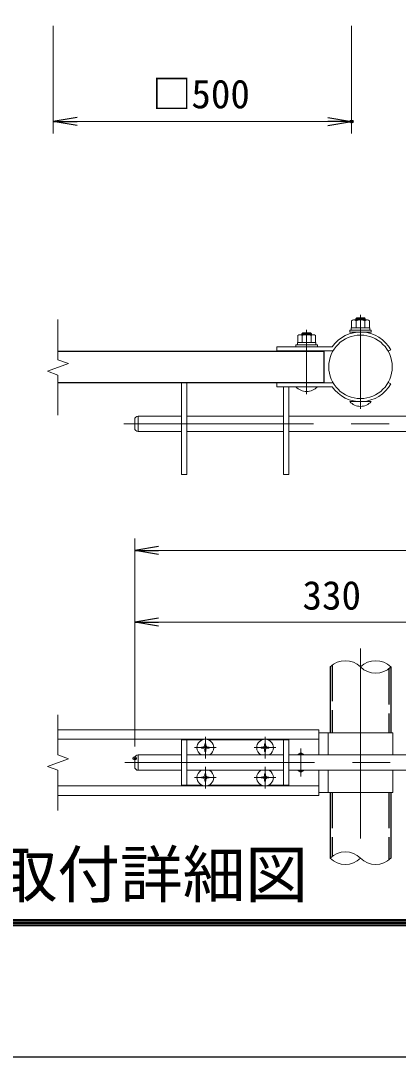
# Model space of a CAD drawing. Units: millimetres, scale not verified. Extents: x -4200 to 4200, y -2970 to 2970.
# Drawn here: x -2173 to -1540, y -2970 to -1235 of the extents above; entities that cross this region are included whole.
import ezdxf
from ezdxf.enums import TextEntityAlignment as Align

# ---------------------------------------------------------------- set-up
doc = ezdxf.new("R2010")
doc.units = ezdxf.units.MM
doc.header["$LTSCALE"] = 10
doc.header["$PDMODE"] = 32
doc.header["$PDSIZE"] = 5
doc.linetypes.add('DASHED', pattern=[7.5, 6, -1.5])
doc.linetypes.add('USER1', pattern=[50.8, 31.75, -6.35, 6.35, -6.35])
for name, color, linetype, lineweight in [('0-0_D-TTL-TXT', 7, 'Continuous', 25), ('0-1_D-STR1', 1, 'Continuous', 25), ('0-2_D-STR3', 3, 'Continuous', 13), ('0-3_D-BMK', 2, 'USER1', 13), ('0-4_D-STR-DIM', 7, 'Continuous', 13), ('0-C_D-TTL', 2, 'Continuous', 25)]:
    doc.layers.add(name, color=color, linetype=linetype, lineweight=lineweight)
doc.layers.add('0-5_0', color=7, linetype='Continuous')
doc.layers.add('0-6_Defpoints', color=8, linetype='Continuous')
doc.styles.add('ＭＳ ゴシック', font='')
doc.styles.get('ＭＳ ゴシック').set_extended_font_data('MS Gothic')

# ---------------------------------------------------------------- blocks, each defined once
blk = doc.blocks.new('_Open')
at = {"layer": '0-5_0'}
blk.add_line((-10, 1.667), (0, 0), dxfattribs=at)
blk.add_lwpolyline([(-10, -1.667), (0, 0), (-10, 0)], dxfattribs=at)

msp = doc.modelspace()

# ---------------------------------------------------------------- linework, layer by layer
at = {"layer": '0-1_D-STR1'}
for p, q in [((-2110.43, -1788.46), (-1664.23, -1788.46)), ((-1664.23, -1840.46), (-1664.23, -1788.46)), ((-2110.43, -1840.46), (-1664.23, -1840.46)), ((-1654.23, -2316.67), (-1654.23, -2426.67)), ((-1552.63, -2316.67), (-1552.63, -2426.67)), ((-1654.23, -2526.67), (-1654.23, -2636.67)), ((-1552.63, -2526.67), (-1552.63, -2636.67)), ((-1552.63, -2526.67), (-1552.63, -2636.67))]:
    msp.add_line(p, q, dxfattribs=at)
at = {"layer": '0-1_D-STR1', "linetype": 'DASHED'}
for p, q in [((-1651.03, -2313.84), (-1651.03, -2426.67)), ((-1555.83, -2319.49), (-1555.83, -2426.67)), ((-1651.03, -2526.67), (-1651.03, -2633.84)), ((-1555.83, -2526.67), (-1555.83, -2639.49))]:
    msp.add_line(p, q, dxfattribs=at)
at = {"layer": '0-2_D-STR3'}
for p, q in [((-1611.43, -1736.06), (-1611.43, -1734.26)), ((-1597.03, -1732.66), (-1609.83, -1732.66)), ((-1609.83, -1736.06), (-1609.83, -1732.66)), ((-1597.03, -1736.06), (-1597.03, -1732.66)), ((-1595.43, -1734.26), (-1597.03, -1732.66)), ((-1595.43, -1736.06), (-1595.43, -1734.26)), ((-1618.83, -1749.06), (-1588.03, -1749.06)), ((-1618.83, -1753.06), (-1618.83, -1749.06)), ((-1618.43, -1749.06), (-1618.43, -1737.46)), ((-1588.43, -1749.06), (-1618.43, -1749.06)), ((-1591.88, -1736.06), (-1614.97, -1736.06)), ((-1610.93, -1749.06), (-1610.93, -1737.46)), ((-1595.93, -1749.06), (-1595.93, -1737.46)), ((-1588.43, -1749.06), (-1588.43, -1737.46)), ((-1588.03, -1753.06), (-1588.03, -1749.06)), ((-1708.73, -1773.86), (-1708.73, -1762.26)), ((-1682.18, -1760.86), (-1705.27, -1760.86)), ((-1701.73, -1760.86), (-1701.73, -1759.46)), ((-1701.23, -1773.86), (-1701.23, -1762.26)), ((-1687.33, -1757.86), (-1700.13, -1757.86)), ((-1700.13, -1760.86), (-1700.13, -1757.86)), ((-1687.33, -1760.86), (-1687.33, -1757.86)), ((-1685.73, -1759.46), (-1687.33, -1757.86)), ((-1686.23, -1773.86), (-1686.23, -1762.26)), ((-1685.73, -1760.86), (-1685.73, -1759.46)), ((-1678.73, -1773.86), (-1678.73, -1762.26)), ((-1618.83, -1753.06), (-1588.03, -1753.06)), ((-1743.73, -1781.06), (-1743.73, -1787.46)), ((-1651.1, -1781.06), (-1743.73, -1781.06)), ((-1709.13, -1773.86), (-1678.33, -1773.86)), ((-1709.13, -1777.86), (-1709.13, -1773.86)), ((-1709.13, -1777.86), (-1678.33, -1777.86)), ((-1678.73, -1773.86), (-1708.73, -1773.86)), ((-1678.33, -1777.86), (-1678.33, -1773.86)), ((-1552.63, -1786.06), (-1557, -1788.5)), ((-1649.27, -1787.46), (-1743.73, -1787.46)), ((-1894.43, -1840.46), (-1894.43, -1994.86)), ((-1743.73, -1847.86), (-1743.73, -1841.46)), ((-1649.27, -1841.46), (-1743.73, -1841.46)), ((-1651.1, -1847.86), (-1743.73, -1847.86)), ((-1732.43, -1847.86), (-1732.43, -1994.86)), ((-1675.73, -1847.86), (-1711.73, -1847.86)), ((-1705.03, -1841.06), (-1703.99, -1840.46)), ((-1705.03, -1841.46), (-1705.03, -1841.06)), ((-1682.43, -1841.06), (-1683.47, -1840.46)), ((-1682.43, -1841.46), (-1682.43, -1841.06)), ((-1552.63, -1842.86), (-1557, -1840.43)), ((-1585.43, -1872.66), (-1621.43, -1872.66)), ((-1614.73, -1872.66), (-1614.73, -1871.56)), ((-1592.13, -1872.66), (-1592.13, -1871.56)), ((-1981.83, -1902.86), (-1981.83, -1916.86)), ((-1975.83, -1896.86), (-1903.43, -1896.86)), ((-1975.83, -1896.86), (-1975.83, -1922.86)), ((-1894.43, -1896.86), (-1732.43, -1896.86)), ((-1723.43, -1896.86), (-1361.83, -1896.86)), ((-1975.83, -1922.86), (-1903.43, -1922.86)), ((-1894.43, -1922.86), (-1732.43, -1922.86)), ((-1723.43, -1922.86), (-1361.83, -1922.86)), ((-1673.43, -2421.67), (-2110.43, -2421.67)), ((-1673.43, -2421.67), (-1673.43, -2463.67)), ((-1549.43, -2426.67), (-1673.43, -2426.67)), ((-1657.43, -2426.67), (-1657.43, -2463.67)), ((-1549.43, -2426.67), (-1549.43, -2463.67)), ((-1673.43, -2437.67), (-2110.43, -2437.67)), ((-1903.43, -2438.67), (-1903.43, -2514.67)), ((-1868.63, -2438.67), (-1903.43, -2438.67)), ((-1894.43, -2438.67), (-1894.43, -2514.67)), ((-1864.22, -2445.37), (-1864.27, -2447.96)), ((-1862.64, -2445.37), (-1864.22, -2445.37)), ((-1862.64, -2445.37), (-1862.6, -2447.96)), ((-1768.63, -2438.67), (-1858.24, -2438.67)), ((-1764.22, -2445.37), (-1764.27, -2447.96)), ((-1762.64, -2445.37), (-1764.22, -2445.37)), ((-1762.64, -2445.37), (-1762.6, -2447.96)), ((-1723.43, -2438.67), (-1758.24, -2438.67)), ((-1732.43, -2438.67), (-1732.43, -2514.67)), ((-1723.43, -2438.67), (-1723.43, -2514.67)), ((-1869.73, -2452.46), (-1869.73, -2451.67)), ((-1867.14, -2452.5), (-1869.73, -2452.46)), ((-1864.22, -2457.97), (-1864.27, -2455.37)), ((-1862.64, -2457.97), (-1864.22, -2457.97)), ((-1862.64, -2457.97), (-1862.6, -2455.37)), ((-1859.73, -2450.83), (-1857.13, -2450.88)), ((-1857.13, -2450.88), (-1857.13, -2451.67)), ((-1767.14, -2450.83), (-1769.73, -2450.88)), ((-1769.73, -2450.88), (-1769.73, -2451.67)), ((-1764.22, -2457.97), (-1764.27, -2455.37)), ((-1762.64, -2457.97), (-1764.22, -2457.97)), ((-1762.64, -2457.97), (-1762.6, -2455.37)), ((-1759.73, -2452.5), (-1757.13, -2452.46)), ((-1757.13, -2452.46), (-1757.13, -2451.67)), ((-1703.43, -2460.47), (-1708.98, -2463.67)), ((-1697.89, -2463.67), (-1703.43, -2460.47)), ((-1981.83, -2469.67), (-1981.83, -2483.67)), ((-1952.93, -2463.67), (-1975.83, -2463.67)), ((-1975.83, -2463.67), (-1975.83, -2489.67)), ((-1953.24, -2463.67), (-1903.43, -2463.67)), ((-1894.43, -2463.67), (-1732.43, -2463.67)), ((-1723.43, -2463.67), (-1617.73, -2463.67)), ((-1618.03, -2463.67), (-1361.83, -2463.67)), ((-1952.93, -2489.67), (-1975.83, -2489.67)), ((-1953.24, -2489.67), (-1903.43, -2489.67)), ((-1894.43, -2489.67), (-1732.43, -2489.67)), ((-1864.22, -2495.37), (-1864.27, -2497.96)), ((-1862.64, -2495.37), (-1864.22, -2495.37)), ((-1862.64, -2495.37), (-1862.6, -2497.96)), ((-1764.22, -2495.37), (-1764.27, -2497.96)), ((-1762.64, -2495.37), (-1764.22, -2495.37)), ((-1762.64, -2495.37), (-1762.6, -2497.96)), ((-1723.43, -2489.67), (-1617.73, -2489.67)), ((-1673.43, -2489.67), (-1673.43, -2531.67)), ((-1657.43, -2489.67), (-1657.43, -2526.67)), ((-1618.03, -2489.67), (-1361.83, -2489.67)), ((-1549.43, -2489.67), (-1549.43, -2526.67)), ((-1868.63, -2514.67), (-1903.43, -2514.67)), ((-1869.73, -2502.46), (-1869.73, -2501.67)), ((-1867.14, -2502.5), (-1869.73, -2502.46)), ((-1864.22, -2507.97), (-1864.27, -2505.37)), ((-1862.64, -2507.97), (-1864.22, -2507.97)), ((-1862.64, -2507.97), (-1862.6, -2505.37)), ((-1859.73, -2500.83), (-1857.13, -2500.88)), ((-1859.73, -2502.5), (-1857.13, -2502.46)), ((-1768.63, -2514.67), (-1858.24, -2514.67)), ((-1857.13, -2500.88), (-1857.13, -2501.67)), ((-1857.13, -2502.46), (-1857.13, -2501.67)), ((-1767.14, -2500.83), (-1769.73, -2500.88)), ((-1769.73, -2500.88), (-1769.73, -2501.67)), ((-1764.22, -2507.97), (-1764.27, -2505.37)), ((-1762.64, -2507.97), (-1764.22, -2507.97)), ((-1762.64, -2507.97), (-1762.6, -2505.37)), ((-1759.73, -2500.83), (-1757.13, -2500.88)), ((-1759.73, -2502.5), (-1757.13, -2502.46)), ((-1723.43, -2514.67), (-1758.24, -2514.67)), ((-1757.13, -2500.88), (-1757.13, -2501.67)), ((-1757.13, -2502.46), (-1757.13, -2501.67)), ((-1673.43, -2515.67), (-2110.43, -2515.67)), ((-1673.43, -2531.67), (-2110.43, -2531.67)), ((-1549.43, -2526.67), (-1673.43, -2526.67))]:
    msp.add_line(p, q, dxfattribs=at)
for points in [[(-1595.43, -1734.26), (-1611.43, -1734.26), (-1609.83, -1732.66)], [(-1685.73, -1759.46), (-1701.73, -1759.46), (-1700.13, -1757.86)], [(-1903.43, -1840.46), (-1903.43, -1994.86), (-1894.43, -1994.86)], [(-1723.43, -1847.86), (-1723.43, -1994.86), (-1732.43, -1994.86)], [(-1867.14, -2450.83), (-1869.73, -2450.88), (-1869.73, -2451.67)], [(-1859.73, -2452.5), (-1857.13, -2452.46), (-1857.13, -2451.67)], [(-1767.14, -2452.5), (-1769.73, -2452.46), (-1769.73, -2451.67)], [(-1759.73, -2450.83), (-1757.13, -2450.88), (-1757.13, -2451.67)], [(-1708.98, -2489.67), (-1703.43, -2492.87), (-1697.89, -2489.67)], [(-1867.14, -2500.83), (-1869.73, -2500.88), (-1869.73, -2501.67)], [(-1767.14, -2502.5), (-1769.73, -2502.46), (-1769.73, -2501.67)]]:
    msp.add_lwpolyline(points, dxfattribs=at)
for points in [[(-1585.43, -1753.06), (-1585.43, -1756.26), (-1621.43, -1756.26), (-1621.43, -1753.06)], [(-1675.73, -1777.86), (-1675.73, -1781.06), (-1711.73, -1781.06), (-1711.73, -1777.86)]]:
    msp.add_lwpolyline(points, close=True, dxfattribs=at)
msp.add_circle((-1603.43, -1814.46), 53.2, dxfattribs=at)
for centre, radius, start, end in [((-1614.68, -1741.76), 5.7, 48.86505, 131.13495), ((-1603.43, -1756.85), 20.79, 68.85295, 111.14705), ((-1592.18, -1741.75), 5.7, 48.83491, 131.16509), ((-1704.98, -1766.56), 5.7, 48.86505, 131.13495), ((-1693.73, -1781.65), 20.79, 68.85295, 111.14705), ((-1682.48, -1766.55), 5.7, 48.83491, 131.16509), ((-1603.43, -1814.46), 58.2, 29.2082, 144.97854), ((-1693.73, -1831.61), 24.25, 222.07502, 317.92498), ((-1699.38, -1853.87), 13.99, 106.71589, 113.81332), ((-1699.38, -1853.87), 13.99, 66.18668, 73.28411), ((-1688.08, -1853.76), 13.9, 106.90112, 113.9872), ((-1688.08, -1853.76), 13.9, 66.0128, 73.09888), ((-1603.43, -1814.46), 58.2, 215.02146, 330.7918), ((-1603.43, -1856.41), 24.25, 222.07502, 317.92498), ((-1975.83, -1902.86), 6, 90, 180), ((-1975.83, -1916.86), 6, 180, 270), ((-1863.43, -2451.67), 14, 0, 180), ((-1763.43, -2451.67), 14, 0, 180), ((-1863.43, -2451.67), 14, 180, 238.99728), ((-1867.24, -2447.86), 2.98, 270, 0), ((-1867.24, -2455.48), 2.98, 0, 90), ((-1859.62, -2447.86), 2.98, 180, 270), ((-1859.62, -2455.48), 2.98, 90, 180), ((-1863.43, -2451.67), 14, 301.00272, 0), ((-1763.43, -2451.67), 14, 180, 238.99728), ((-1767.24, -2447.86), 2.98, 270, 0), ((-1767.24, -2455.48), 2.98, 0, 90), ((-1759.62, -2447.86), 2.98, 180, 270), ((-1759.62, -2455.48), 2.98, 90, 180), ((-1763.43, -2451.67), 14, 301.00272, 0), ((-1703.43, -2476.67), 14.07, 67.52593, 112.47407), ((-1975.83, -2469.67), 6, 90, 180), ((-1975.83, -2483.67), 6, 180, 270), ((-1863.43, -2501.67), 14, 121.00272, 180), ((-1863.43, -2501.67), 14, 0, 58.99728), ((-1763.43, -2501.67), 14, 121.00272, 180), ((-1763.43, -2501.67), 14, 0, 58.99728), ((-1703.43, -2476.67), 14.07, 247.52593, 292.47407), ((-1863.43, -2501.67), 14, 180, 0), ((-1867.24, -2497.86), 2.98, 270, 0), ((-1867.24, -2505.48), 2.98, 0, 90), ((-1859.62, -2497.86), 2.98, 180, 270), ((-1859.62, -2505.48), 2.98, 90, 180), ((-1763.43, -2501.67), 14, 180, 0), ((-1767.24, -2497.86), 2.98, 270, 0), ((-1767.24, -2505.48), 2.98, 0, 90), ((-1759.62, -2497.86), 2.98, 180, 270), ((-1759.62, -2505.48), 2.98, 90, 180)]:
    msp.add_arc(centre, radius, start, end, dxfattribs=at)
at = {"layer": '0-3_D-BMK'}
for p, q in [((-1603.43, -1885), (-1603.43, -1727.64)), ((-1693.73, -1860.2), (-1693.73, -1752.84)), ((-1999.89, -1909.86), (-768.74, -1909.86)), ((-1603.43, -2286.08), (-1603.43, -2657.25)), ((-1863.43, -2469.88), (-1863.43, -2433.62)), ((-1763.43, -2469.8), (-1763.43, -2433.54)), ((-1881.65, -2451.67), (-1845.39, -2451.67)), ((-1781.65, -2451.67), (-1745.39, -2451.67)), ((-1703.43, -2453.09), (-1703.43, -2500.24)), ((-1998.07, -2476.67), (-719.17, -2476.67)), ((-1863.43, -2519.8), (-1863.43, -2483.54)), ((-1763.43, -2519.8), (-1763.43, -2483.54)), ((-1881.65, -2501.67), (-1845.39, -2501.67)), ((-1781.65, -2501.67), (-1745.39, -2501.67))]:
    msp.add_line(p, q, dxfattribs=at)
at = {"layer": '0-4_D-STR-DIM'}
for p, q in [((-2118.35, -1244.1), (-2118.35, -1424.1)), ((-1618.35, -1244.1), (-1618.35, -1424.1)), ((-2078.35, -1404.1), (-1658.35, -1404.1)), ((-2110.43, -1802.64), (-2110.43, -1735.46)), ((-2092.81, -1809.05), (-2110.43, -1802.64)), ((-2128.05, -1821.88), (-2092.81, -1809.05)), ((-2110.43, -1828.29), (-2128.05, -1821.88)), ((-2110.43, -1895.46), (-2110.43, -1828.29)), ((-1981.83, -2449.67), (-1981.83, -2101.93)), ((-1941.83, -2121.93), (-821.83, -2121.93)), ((-1981.83, -2449.67), (-1981.83, -2221.93)), ((-1941.83, -2241.93), (-1361.83, -2241.93)), ((-2110.43, -2463.84), (-2110.43, -2396.67)), ((-2128.05, -2483.08), (-2092.81, -2470.25)), ((-2092.81, -2470.25), (-2110.43, -2463.84)), ((-2110.43, -2489.49), (-2128.05, -2483.08)), ((-2110.43, -2556.67), (-2110.43, -2489.49))]:
    msp.add_line(p, q, dxfattribs=at)
for centre, start, end in [((-1628.83, -2342.23), 45.18146, 134.81854), ((-1578.03, -2342.23), 45.18146, 134.81854), ((-1578.03, -2291.11), 225.18146, 314.81854), ((-1628.83, -2662.23), 45.18146, 134.81854), ((-1628.83, -2611.11), 225.18146, 314.81854), ((-1578.03, -2611.11), 225.18146, 314.81854)]:
    msp.add_arc(centre, 36.03, start, end, dxfattribs=at)
at = {"layer": '0-6_Defpoints'}
for p in [(-1618.35, -1404.1), (-1981.83, -2469.67)]:
    msp.add_point(p, dxfattribs=at)
at = {"layer": '0-C_D-TTL'}
for points in [[(-4200.18, 2970.19), (4199.82, 2970.19), (4199.82, -2969.81), (-4200.18, -2969.81)], [(-3930.18, 2750.19), (3929.82, 2750.19), (3929.82, -2749.81), (-3930.18, -2749.81)], [(-3927.68, 2747.69), (3927.32, 2747.69), (3927.32, -2747.31), (-3927.68, -2747.31)], [(-3925.18, 2745.19), (3924.82, 2745.19), (3924.82, -2744.81), (-3925.18, -2744.81)], [(-3922.68, 2742.69), (3922.32, 2742.69), (3922.32, -2742.31), (-3922.68, -2742.31)], [(-3920.18, 2740.19), (3919.82, 2740.19), (3919.82, -2739.81), (-3920.18, -2739.81)]]:
    msp.add_lwpolyline(points, close=True, dxfattribs=at)

# ---------------------------------------------------------------- block references
at = {"layer": '0-4_D-STR-DIM', "xscale": 4, "yscale": 4, "rotation": 180}
for p in [(-2118.35, -1404.1), (-1981.83, -2121.93), (-1981.83, -2241.93)]:
    msp.add_blockref('_Open', p, dxfattribs=at)
at = {"layer": '0-4_D-STR-DIM', "xscale": 4, "yscale": 4}
msp.add_blockref('_Open', (-1618.35, -1404.1), dxfattribs=at)

# ---------------------------------------------------------------- texts
at = {"layer": '0-0_D-TTL-TXT', "style": 'ＭＳ ゴシック'}
msp.add_text('カンヌキ取付詳細図', height=76.98, dxfattribs=at).set_placement((-2636.47, -2725.43), align=Align.BOTTOM_LEFT)
at = {"layer": '0-4_D-STR-DIM', "style": 'ＭＳ ゴシック'}
for s, p in [('□500', (-1952.5, -1396.35)), ('330', (-1700.71, -2235.18))]:
    msp.add_text(s, height=48.09, dxfattribs=at).set_placement(p, align=Align.BOTTOM_LEFT)

doc.saveas('drawing.dxf')
